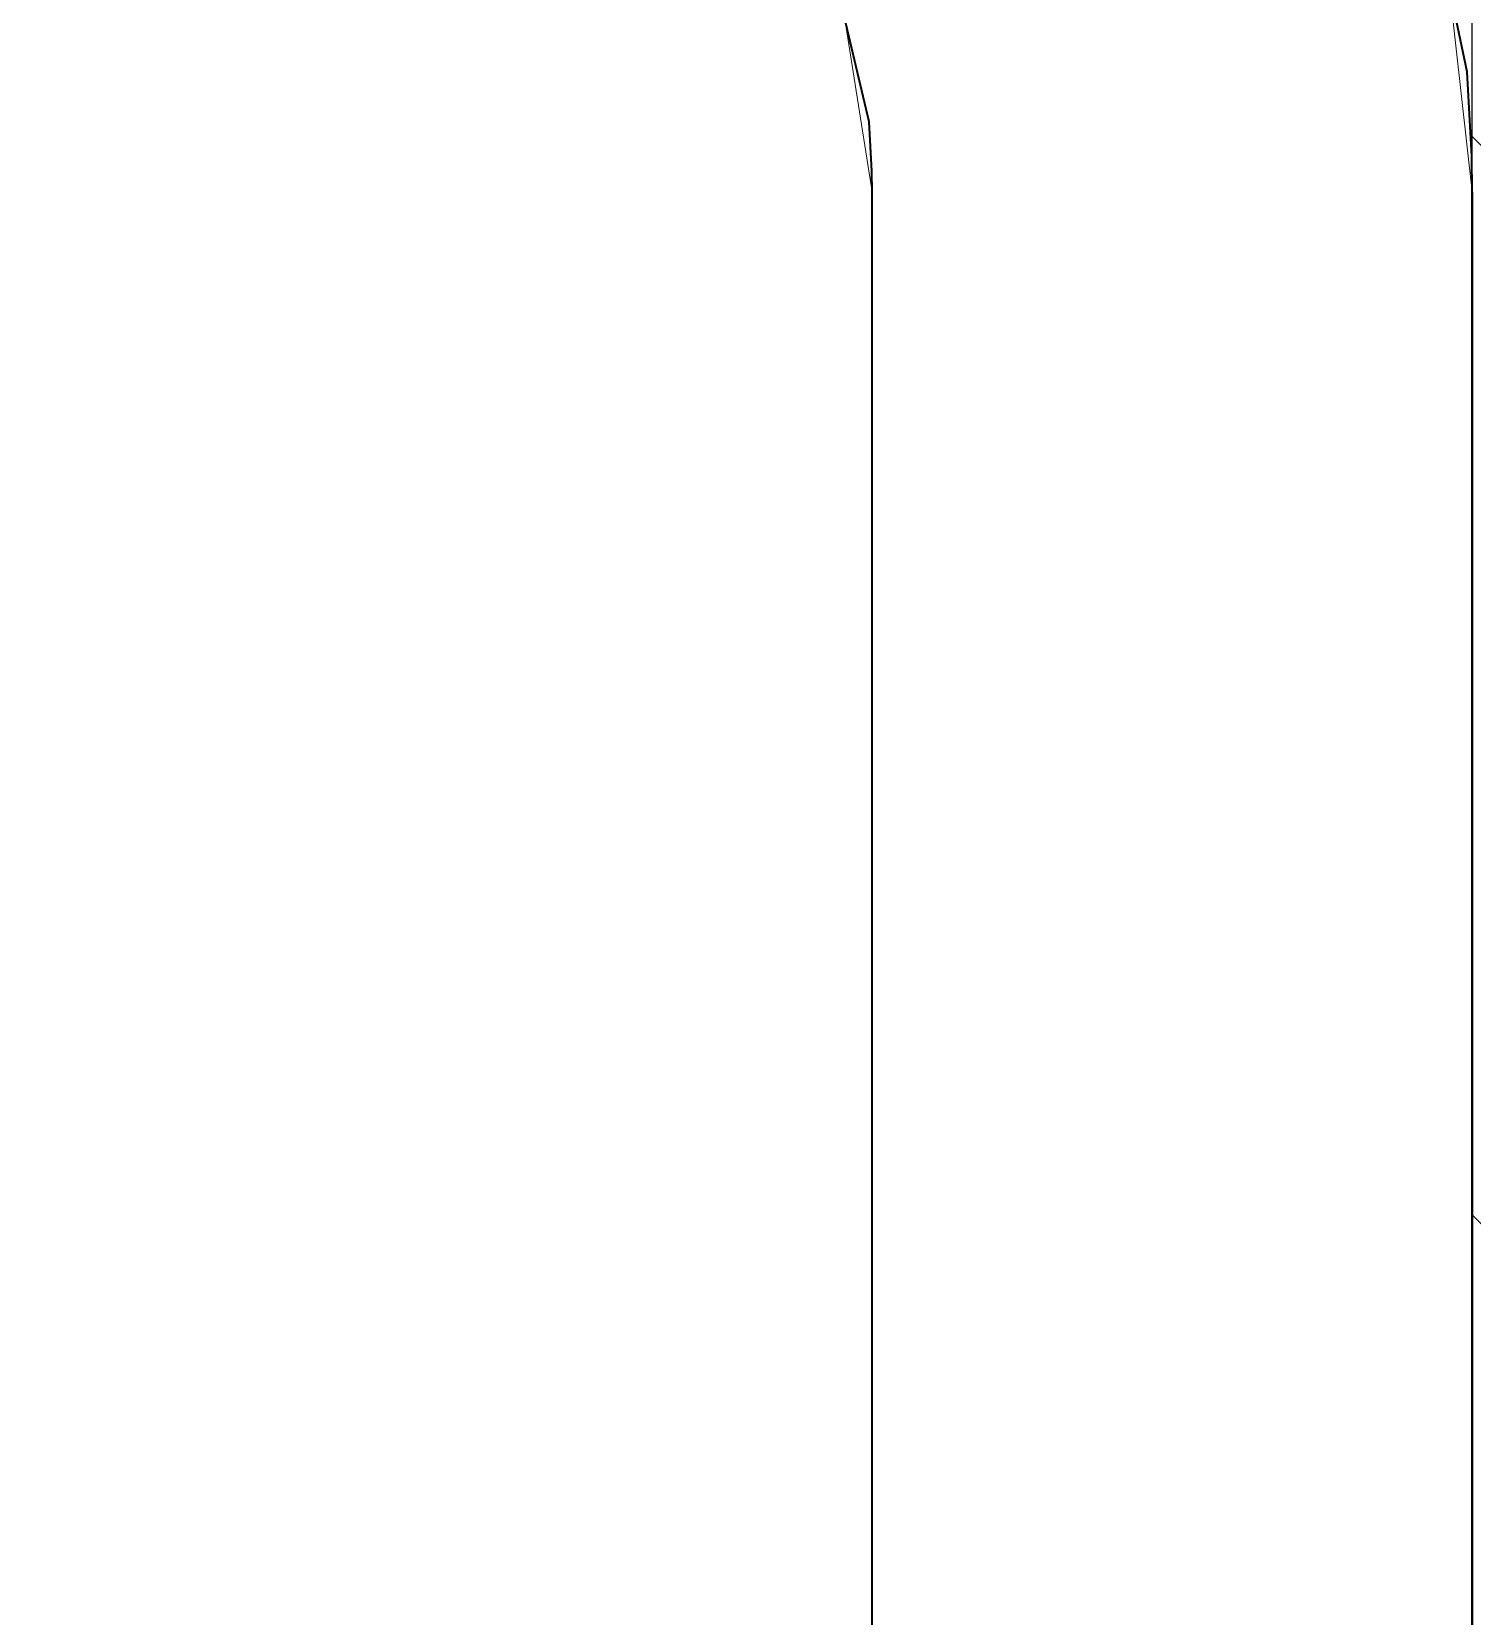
# Model space of a CAD drawing. Extents: x -442114 to -441356, y 420528 to 426243.
# Drawn here: x -441592.1 to -441586.1, y 423956.18 to 423962.78 of the extents above; entities that cross this region are included whole.
import ezdxf

# ---------------------------------------------------------------- set-up
doc = ezdxf.new("R2010")
doc.units = 0
doc.linetypes.add('DASHED2', pattern=[9.525, 6.35, -3.175])
doc.layers.add('GIZLI', color=8, linetype='DASHED2', lineweight=18)
doc.layers.add('GORUNEN', color=7, linetype='Continuous', lineweight=35)

# ---------------------------------------------------------------- blocks, each defined once
blk = doc.blocks.new('DEDEDED')
h = blk.add_hatch()
h.set_pattern_fill('ANSI31', color=4)
h.paths.add_polyline_path([(-441706.1677, 420552.9512), (-441756.1726, 420552.9512), (-441756.1726, 420517.9512), (-441706.1677, 420517.9512)])
blk.add_line((-441706.1677, 420517.9512), (-441706.1677, 420552.9512))
at = {"layer": 'GIZLI', "color": 3}
blk.add_lwpolyline([(-441706.1677, 420546.4512), (-441706.1677, 420523.9512)], dxfattribs=at)
at = {"layer": 'GORUNEN', "color": 3}
for points in [[(-441706.1677, 420546.4512), (-441706.166, 420546.5978), (-441706.1469, 420546.9512)], [(-441706.1677, 420546.4512), (-441706.1677, 420523.9512)]]:
    blk.add_lwpolyline(points, dxfattribs=at)

msp = doc.modelspace()

# ---------------------------------------------------------------- linework, layer by layer
at = {"layer": 'GIZLI', "color": 3}
for points in [[(-441586.0992, 423962.1161), (-441586.2497, 423963.4513), (-441586.6934, 423964.7194), (-441587.4082, 423965.8571), (-441588.3583, 423966.8071), (-441589.4959, 423967.5219), (-441590.7641, 423967.9657), (-441592.0992, 423968.1161)], [(-441588.5992, 423962.1161), (-441588.7705, 423963.1977), (-441589.2677, 423964.1734), (-441590.042, 423964.9477), (-441591.0177, 423965.4448), (-441592.0992, 423965.6161)], [(-441588.5992, 423939.6161), (-441588.5992, 423962.1161)], [(-441586.0992, 423939.6161), (-441586.0992, 423962.1161)]]:
    msp.add_lwpolyline(points, dxfattribs=at)
at = {"layer": 'GORUNEN', "color": 3}
for points in [[(-441586.1201, 423962.6161), (-441586.4255, 423964.0679), (-441587.0779, 423965.4004), (-441588.0372, 423966.532), (-441589.2449, 423967.3937), (-441590.627, 423967.9327), (-441592.0992, 423968.1161)], [(-441588.6114, 423962.4078), (-441588.8501, 423963.4173), (-441589.3741, 423964.3125), (-441590.1376, 423965.0148), (-441591.0734, 423965.4624), (-441592.0992, 423965.6161)], [(-441586.0992, 423962.1161), (-441586.101, 423962.2627), (-441586.1201, 423962.6161)], [(-441588.5992, 423962.1161), (-441588.6003, 423962.2016), (-441588.6114, 423962.4078)], [(-441588.5992, 423939.6161), (-441588.5992, 423962.1161)], [(-441586.0992, 423939.6161), (-441586.0992, 423962.1161)]]:
    msp.add_lwpolyline(points, dxfattribs=at)

# ---------------------------------------------------------------- block references
at = {"xscale": -1}
msp.add_blockref('DEDEDED', (-883292.267, 3415.6649), dxfattribs=at)

doc.saveas('drawing.dxf')
